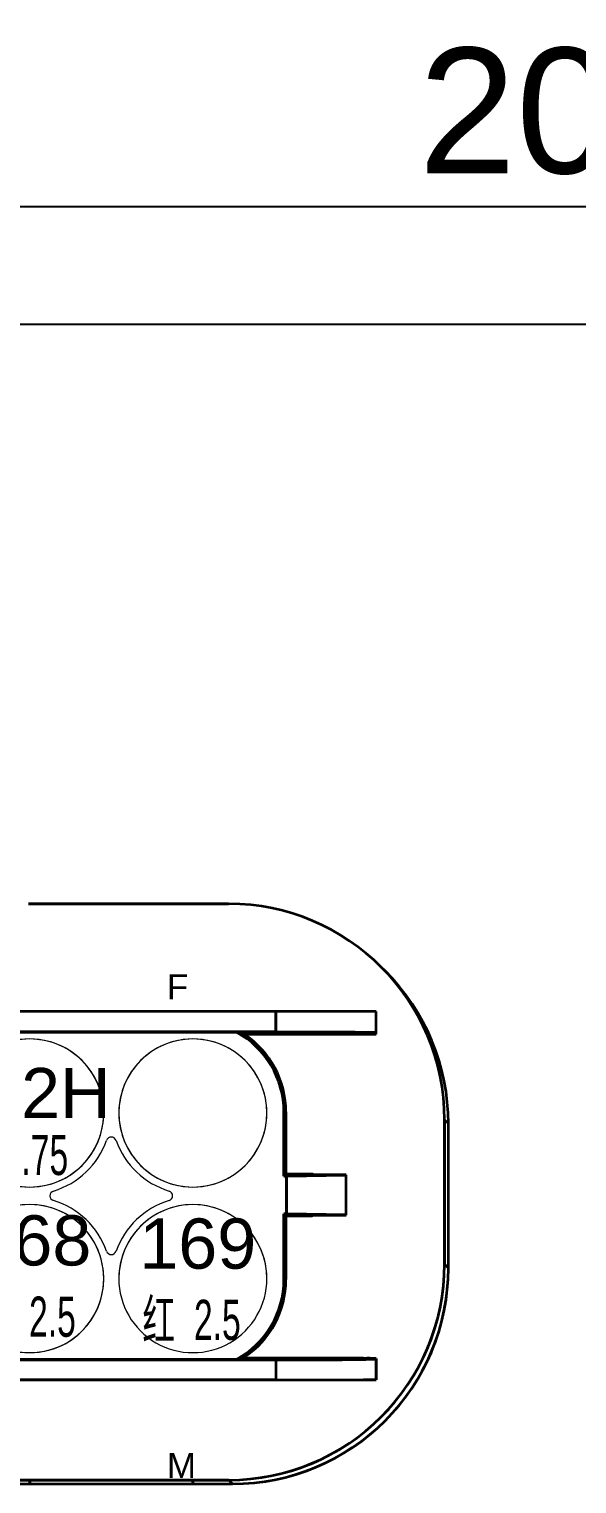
# Model space of a CAD drawing. Header units: millimetres. Extents: x 1762 to 3573, y 2019 to 2959.
# Drawn here: x 1978.28 to 1989.19, y 2452.25 to 2481.24 of the extents above; entities that cross this region are included whole.
import ezdxf

# ---------------------------------------------------------------- set-up
doc = ezdxf.new("R2010")
doc.units = ezdxf.units.MM
doc.layers.add('AM60', color=3, linetype='Continuous', lineweight=25)
doc.layers.add('线色线径', color=1, linetype='Continuous')
doc.styles.get("Standard").update_dxf_attribs({"font": 'arial.ttf'})
doc.dimstyles.new('ISO-25', dxfattribs={"dimtxt": 2.5, "dimasz": 2.5, "dimexe": 1.25, "dimexo": 0.625, "dimtad": 1, "dimtxsty": 'Standard', "dimcen": 2.5, "dimadec": 0, "dimazin": 0, "dimtfac": 1, "dimtmove": 0, "dimatfit": 3, "dimfxl": 1, "dimarcsym": 0})

# ---------------------------------------------------------------- blocks, each defined once
blk = doc.blocks.new('A$C22D5386F')
at = {"color": 3, "lineweight": 35, "ltscale": 0.199333}
for p, q in [((28.711, 25.602), (24.725, 25.602)), ((24.725, 25.602), (28.711, 25.602))]:
    blk.add_line(p, q, dxfattribs=at)
at = {"color": 3, "lineweight": 35, "ltscale": 0.005431}
for p, q in [((31.752, 24.343), (31.829, 24.266)), ((33.089, 21.225), (33.012, 21.302)), ((33.012, 21.302), (33.089, 21.225))]:
    blk.add_line(p, q, dxfattribs=at)
at = {"color": 3, "lineweight": 35, "ltscale": 0.395354}
for p, q in [((29.651, 23.455), (21.744, 23.455)), ((29.651, 23.455), (21.744, 23.455)), ((21.744, 23.055), (29.651, 23.055)), ((29.651, 23.055), (21.744, 23.055))]:
    blk.add_line(p, q, dxfattribs=at)
at = {"color": 3, "lineweight": 35, "ltscale": 0.02}
for p, q in [((29.651, 23.055), (29.651, 23.455)), ((29.651, 23.455), (29.651, 23.055)), ((29.651, 16.515), (29.651, 16.115)), ((29.651, 16.515), (29.651, 16.115))]:
    blk.add_line(p, q, dxfattribs=at)
at = {"color": 3, "lineweight": 35, "ltscale": 0.1}
for p, q in [((31.651, 23.455), (29.651, 23.455)), ((31.651, 23.455), (29.651, 23.455)), ((29.651, 16.115), (31.651, 16.115)), ((29.651, 16.115), (31.651, 16.115))]:
    blk.add_line(p, q, dxfattribs=at)
at = {"color": 3, "lineweight": 35, "ltscale": 0.020873}
for p, q in [((31.651, 23.038), (31.651, 23.455)), ((31.651, 23.038), (31.651, 23.455)), ((31.651, 16.115), (31.651, 16.533)), ((31.651, 16.533), (31.651, 16.115))]:
    blk.add_line(p, q, dxfattribs=at)
at = {"color": 3, "lineweight": 35, "ltscale": 0.356813}
for p, q in [((21.734, 23.045), (28.87, 23.045)), ((28.87, 23.045), (21.734, 23.045))]:
    blk.add_line(p, q, dxfattribs=at)
at = {"color": 3, "lineweight": 35, "ltscale": 0.131676}
blk.add_line((29.018, 23.004), (31.651, 23.004), dxfattribs=at)
at = {"color": 3, "lineweight": 35, "ltscale": 0.001694}
blk.add_line((31.651, 23.004), (31.651, 23.038), dxfattribs=at)
blk.add_line((31.651, 23.004), (31.651, 23.038), dxfattribs=at)
at = {"color": 3, "lineweight": 35, "ltscale": 0.064}
blk.add_line((29.811, 20.175), (29.811, 21.455), dxfattribs=at)
blk.add_line((29.811, 20.175), (29.811, 21.455), dxfattribs=at)
at = {"color": 3, "lineweight": 35, "ltscale": 0.002051}
for p, q in [((29.811, 21.455), (29.852, 21.455)), ((29.811, 21.455), (29.852, 21.455)), ((29.852, 18.115), (29.811, 18.115)), ((29.852, 18.115), (29.811, 18.115))]:
    blk.add_line(p, q, dxfattribs=at)
at = {"color": 3, "lineweight": 35, "ltscale": 0.061949}
blk.add_line((29.852, 21.455), (29.852, 20.216), dxfattribs=at)
blk.add_line((29.852, 21.455), (29.852, 20.216), dxfattribs=at)
at = {"color": 3, "lineweight": 35, "ltscale": 0.144002}
for p, q in [((33.012, 18.422), (33.012, 21.302)), ((33.012, 21.302), (33.012, 18.422))]:
    blk.add_line(p, q, dxfattribs=at)
at = {"color": 3, "lineweight": 35, "ltscale": 0.144001}
blk.add_line((33.089, 18.345), (33.089, 21.225), dxfattribs=at)
blk.add_line((33.089, 18.345), (33.089, 21.225), dxfattribs=at)
at = {"color": 3, "lineweight": 35, "ltscale": 0.0029}
for p, q in [((29.852, 20.216), (29.811, 20.175)), ((29.852, 20.216), (29.811, 20.175)), ((29.811, 19.425), (29.852, 19.384)), ((29.811, 19.425), (29.852, 19.384))]:
    blk.add_line(p, q, dxfattribs=at)
at = {"color": 3, "lineweight": 35, "ltscale": 0.002697}
for p, q in [((29.865, 20.175), (29.811, 20.175)), ((29.811, 20.175), (29.865, 20.175)), ((29.811, 19.425), (29.865, 19.425)), ((29.865, 19.425), (29.811, 19.425))]:
    blk.add_line(p, q, dxfattribs=at)
at = {"color": 3, "lineweight": 35, "ltscale": 0.026569}
blk.add_line((30.384, 20.216), (29.852, 20.216), dxfattribs=at)
at = {"color": 3, "lineweight": 35, "ltscale": 0.059349}
for p, q in [((29.865, 20.175), (31.052, 20.196)), ((31.052, 20.196), (29.865, 20.175)), ((29.865, 19.425), (31.052, 19.405)), ((31.052, 19.405), (29.865, 19.425))]:
    blk.add_line(p, q, dxfattribs=at)
at = {"color": 3, "lineweight": 35, "ltscale": 0.0375}
for p, q in [((29.865, 19.425), (29.865, 20.175)), ((29.865, 20.175), (29.865, 19.425))]:
    blk.add_line(p, q, dxfattribs=at)
at = {"color": 3, "lineweight": 35, "ltscale": 0.001792}
for p, q in [((30.384, 20.216), (30.416, 20.2)), ((30.416, 20.2), (30.384, 20.216))]:
    blk.add_line(p, q, dxfattribs=at)
at = {"color": 3, "lineweight": 35, "ltscale": 0.031817}
for p, q in [((30.416, 20.2), (31.052, 20.2)), ((31.052, 20.2), (30.416, 20.2))]:
    blk.add_line(p, q, dxfattribs=at)
at = {"color": 3, "lineweight": 35, "ltscale": 0.000227356}
blk.add_line((31.052, 20.196), (31.052, 20.2), dxfattribs=at)
blk.add_line((31.052, 20.196), (31.052, 20.2), dxfattribs=at)
at = {"color": 3, "lineweight": 35, "ltscale": 0.039533}
blk.add_line((31.052, 19.405), (31.052, 20.196), dxfattribs=at)
blk.add_line((31.052, 19.405), (31.052, 20.196), dxfattribs=at)
at = {"color": 3, "lineweight": 35, "ltscale": 0.0655}
blk.add_line((29.811, 18.115), (29.811, 19.425), dxfattribs=at)
blk.add_line((29.811, 18.115), (29.811, 19.425), dxfattribs=at)
at = {"color": 3, "lineweight": 35, "ltscale": 0.025843}
for p, q in [((30.369, 19.384), (29.852, 19.384)), ((29.852, 19.384), (30.369, 19.384))]:
    blk.add_line(p, q, dxfattribs=at)
at = {"color": 3, "lineweight": 35, "ltscale": 0.063449}
blk.add_line((29.852, 19.384), (29.852, 18.115), dxfattribs=at)
blk.add_line((29.852, 19.384), (29.852, 18.115), dxfattribs=at)
at = {"color": 3, "lineweight": 35, "ltscale": 0.001817}
for p, q in [((30.402, 19.4), (30.369, 19.384)), ((30.369, 19.384), (30.402, 19.4))]:
    blk.add_line(p, q, dxfattribs=at)
at = {"color": 3, "lineweight": 35, "ltscale": 0.032515}
for p, q in [((31.052, 19.4), (30.402, 19.4)), ((30.402, 19.4), (31.052, 19.4))]:
    blk.add_line(p, q, dxfattribs=at)
at = {"color": 3, "lineweight": 35, "ltscale": 0.000227547}
blk.add_line((31.052, 19.4), (31.052, 19.405), dxfattribs=at)
blk.add_line((31.052, 19.4), (31.052, 19.405), dxfattribs=at)
at = {"color": 3, "lineweight": 35, "ltscale": 0.00543}
for p, q in [((33.089, 18.345), (33.012, 18.422)), ((33.012, 18.422), (33.089, 18.345)), ((28.789, 14.045), (28.712, 14.122)), ((28.789, 14.045), (28.712, 14.122))]:
    blk.add_line(p, q, dxfattribs=at)
at = {"color": 3, "lineweight": 35}
for p, q in [((10.877, 16.526), (28.87, 16.526)), ((28.87, 16.526), (10.877, 16.526)), ((10.096, 16.515), (29.651, 16.515)), ((10.096, 16.515), (29.651, 16.515)), ((29.651, 16.115), (10.096, 16.115)), ((10.096, 16.115), (29.651, 16.115))]:
    blk.add_line(p, q, dxfattribs=at)
at = {"color": 3, "lineweight": 35, "ltscale": 0.004203}
blk.add_line((28.951, 16.547), (28.87, 16.526), dxfattribs=at)
at = {"color": 3, "lineweight": 35, "ltscale": 0.003643}
blk.add_line((28.951, 16.547), (29.021, 16.569), dxfattribs=at)
blk.add_line((28.951, 16.547), (29.021, 16.569), dxfattribs=at)
at = {"color": 3, "lineweight": 35, "ltscale": 0.122498}
blk.add_line((31.401, 16.547), (28.951, 16.547), dxfattribs=at)
blk.add_line((31.401, 16.547), (28.951, 16.547), dxfattribs=at)
at = {"color": 3, "lineweight": 35, "ltscale": 0.001069}
blk.add_line((29.021, 16.569), (29.021, 16.547), dxfattribs=at)
blk.add_line((29.021, 16.569), (29.021, 16.547), dxfattribs=at)
at = {"color": 3, "lineweight": 35, "ltscale": 0.0125}
for p, q in [((31.401, 16.547), (31.651, 16.545)), ((31.651, 16.115), (31.401, 16.115))]:
    blk.add_line(p, q, dxfattribs=at)
at = {"color": 3, "lineweight": 35, "ltscale": 0.000621796}
for p, q in [((31.651, 16.533), (31.651, 16.545)), ((31.651, 16.545), (31.651, 16.533))]:
    blk.add_line(p, q, dxfattribs=at)
at = {"color": 3, "lineweight": 35, "ltscale": 0.268701}
blk.add_line((28.944, 16.115), (23.57, 16.115), dxfattribs=at)
at = {"color": 3, "lineweight": 35, "ltscale": 0.003464}
for p, q in [((28.944, 16.115), (29.013, 16.115)), ((29.013, 16.115), (28.944, 16.115))]:
    blk.add_line(p, q, dxfattribs=at)
at = {"color": 3, "lineweight": 35, "ltscale": 0.122876}
blk.add_line((28.944, 16.115), (31.401, 16.115), dxfattribs=at)
at = {"color": 3, "lineweight": 35, "ltscale": 0.24375}
for p, q in [((19.874, 14.122), (24.749, 14.122)), ((24.749, 14.122), (19.874, 14.122)), ((19.874, 14.045), (24.749, 14.045)), ((19.874, 14.045), (24.749, 14.045))]:
    blk.add_line(p, q, dxfattribs=at)
at = {"color": 3, "lineweight": 35, "ltscale": 0.1625}
for p, q in [((24.749, 14.122), (27.999, 14.122)), ((27.999, 14.122), (24.749, 14.122)), ((24.749, 14.045), (27.999, 14.045)), ((24.749, 14.045), (27.999, 14.045))]:
    blk.add_line(p, q, dxfattribs=at)
at = {"color": 3, "lineweight": 35, "ltscale": 0.00384}
for p, q in [((24.749, 14.045), (24.749, 14.122)), ((24.749, 14.122), (24.749, 14.045)), ((27.999, 14.045), (27.999, 14.122)), ((27.999, 14.122), (27.999, 14.045))]:
    blk.add_line(p, q, dxfattribs=at)
at = {"color": 3, "lineweight": 35, "ltscale": 0.035678}
for p, q in [((27.999, 14.122), (28.712, 14.122)), ((28.712, 14.122), (27.999, 14.122))]:
    blk.add_line(p, q, dxfattribs=at)
at = {"color": 3, "lineweight": 35, "ltscale": 0.039518}
blk.add_line((27.999, 14.045), (28.789, 14.045), dxfattribs=at)
blk.add_line((27.999, 14.045), (28.789, 14.045), dxfattribs=at)
at = {"color": 3, "lineweight": 35}
for points in [[(31.651, 23.038), (31.651, 23.038), (31.646, 23.039), (31.601, 23.041), (31.232, 23.048), (29.651, 23.055)], [(29.651, 23.055), (31.452, 23.043), (31.646, 23.038), (31.651, 23.038), (31.651, 23.038)], [(29.651, 16.515), (30.976, 16.52), (31.442, 16.525), (31.627, 16.53), (31.649, 16.532), (31.65, 16.532), (31.651, 16.533)], [(31.651, 16.533), (31.65, 16.532), (31.638, 16.532), (31.535, 16.529), (30.803, 16.522), (29.651, 16.515)]]:
    blk.add_lwpolyline(points, dxfattribs=at)
for centre, radius, start, end in [((28.711, 21.302), 4.301, 0.001, 89.999), ((28.711, 21.302), 4.301, 0.0009, 89.9991), ((28.788, 21.225), 4.301, 0.0007, 45.0004), ((28.788, 21.225), 4.301, 0.001, 44.9999), ((27.929, 19.371), 3.792, 73.3118, 75.6269), ((27.999, 21.455), 1.813, 0.0001, 61.2643), ((28.469, 21.315), 1.776, 71.9963, 76.9422), ((27.999, 21.455), 1.813, 0, 61.2643), ((27.999, 21.455), 1.854, 0.0001, 56.6488), ((27.999, 21.455), 1.854, 0, 56.6488), ((28.712, 18.422), 4.3, 269.999, 0.0009), ((28.712, 18.422), 4.3, 270.0054, 359.9946), ((28.789, 18.345), 4.3, 269.999, 0.0009), ((28.789, 18.345), 4.3, 270.0054, 359.9946), ((27.999, 18.115), 1.813, 298.7355, 359.9999), ((27.999, 18.115), 1.813, 298.7354, 0), ((27.999, 18.115), 1.854, 303.4698, 360), ((27.999, 18.115), 1.854, 303.4698, 0), ((31.473, 8.274), 8.273, 88.7684, 90.4999)]:
    blk.add_arc(centre, radius, start, end, dxfattribs=at)
at = {"color": 3, "lineweight": 5}
for centre, radius, start, end in [((24.749, 21.435), 1.475, 0, 180), ((24.749, 21.435), 1.475, 359.999, 180.001), ((27.999, 21.435), 1.475, 0, 180), ((27.999, 21.435), 1.475, 359.999, 180.001), ((24.749, 21.435), 1.475, 180, 0), ((24.749, 21.435), 1.475, 179.999, 0.001), ((27.999, 21.435), 1.475, 180, 0), ((27.999, 21.435), 1.475, 179.999, 0.001), ((24.749, 21.435), 1.625, 286.9574, 340.3951), ((24.749, 21.435), 1.625, 286.9583, 340.3943), ((26.374, 20.856), 0.1, 19.6049, 160.3951), ((26.374, 20.856), 0.1, 19.6195, 160.3814), ((27.999, 21.435), 1.625, 199.6049, 253.0426), ((27.999, 21.435), 1.625, 199.6057, 253.0418), ((25.252, 19.785), 0.1, 106.9574, 253.0426), ((25.252, 19.785), 0.1, 106.976, 253.0248), ((27.495, 19.785), 0.1, 286.976, 73.0248), ((24.749, 18.135), 1.475, 0, 180), ((24.749, 18.135), 1.475, 359.999, 180.001), ((24.749, 18.135), 1.625, 19.6049, 73.0426), ((24.749, 18.135), 1.625, 19.6057, 73.0418), ((27.999, 18.135), 1.625, 106.9574, 160.3951), ((27.999, 18.135), 1.625, 106.9583, 160.3943), ((27.999, 18.135), 1.475, 0, 180), ((27.999, 18.135), 1.475, 359.999, 180.001), ((26.374, 18.714), 0.1, 199.6049, 340.3951), ((26.374, 18.714), 0.1, 199.6195, 340.3814), ((24.749, 18.135), 1.475, 180, 0), ((24.749, 18.135), 1.475, 179.999, 0.001), ((27.999, 18.135), 1.475, 179.999, 0.001)]:
    blk.add_arc(centre, radius, start, end, dxfattribs=at)
at = {"layer": 'AM60', "color": 1, "lineweight": 5}
for s, p in [('F', (27.48, 23.701)), ('M', (27.48, 14.163))]:
    blk.add_text(s, height=0.5, dxfattribs=at).set_placement(p)
blk = doc.blocks.new('*D183')
at = {"color": 0, "lineweight": -2, "transparency": 16777216}
for p, q in [((1973.417, 2475.981), (1973.417, 2478.947)), ((2004.488, 2475.981), (2004.488, 2478.947)), ((2001.988, 2477.697), (1975.917, 2477.697))]:
    blk.add_line(p, q, dxfattribs=at)
at = {"color": 0, "transparency": 16777216}
for points in [[(1975.917, 2478.113), (1975.917, 2477.28), (1973.417, 2477.697)], [(2001.988, 2478.113), (2001.988, 2477.28), (2004.488, 2477.697)]]:
    blk.add_solid(points, dxfattribs=at)
at = {"layer": 'Defpoints', "color": 0, "transparency": 16777216}
for p in [(1973.417, 2477.697), (1973.417, 2475.356), (2004.488, 2475.356)]:
    blk.add_point(p, dxfattribs=at)
at = {"color": 3, "transparency": 16777216, "insert": (1988.953, 2479.598), "char_height": 2.5, "attachment_point": 5}
blk.add_mtext('200', dxfattribs=at)

msp = doc.modelspace()

# ---------------------------------------------------------------- linework, layer by layer
msp.add_line((2004.488, 2475.356), (1973.417, 2475.356))

# ---------------------------------------------------------------- block references
at = {"layer": 'AM60'}
msp.add_blockref('A$C22D5386F', (1953.544, 2438.207), dxfattribs=at)

# ---------------------------------------------------------------- texts
at = {"layer": 'AM60', "lineweight": 5}
for s, p in [('102H', (1976.566, 2459.539)), ('168', (1977.19, 2456.604)), ('169', (1980.475, 2456.54))]:
    msp.add_text(s, height=1, dxfattribs=at).set_placement(p)
at = {"layer": '线色线径', "lineweight": 5, "width": 0.6}
for s, p in [('红  .75', (1977.1, 2458.406)), ('红  2.5', (1977.252, 2455.184)), ('红  2.5', (1980.537, 2455.121))]:
    msp.add_text(s, height=0.8, dxfattribs=at).set_placement(p)

# ---------------------------------------------------------------- dimensions: what is measured, and where the dimension line sits
at = {"color": 1}
dim = msp.add_linear_dim(base=(1973.417, 2477.697), p1=(2004.488, 2475.356), p2=(1973.417, 2475.356), text='200', dimstyle='ISO-25', override={"dimclrt": 3}, dxfattribs=at)
dim.commit()
dim.dimension.update_dxf_attribs({"geometry": '*D183', "text_midpoint": (1988.953, 2479.598)})

doc.saveas('drawing.dxf')
